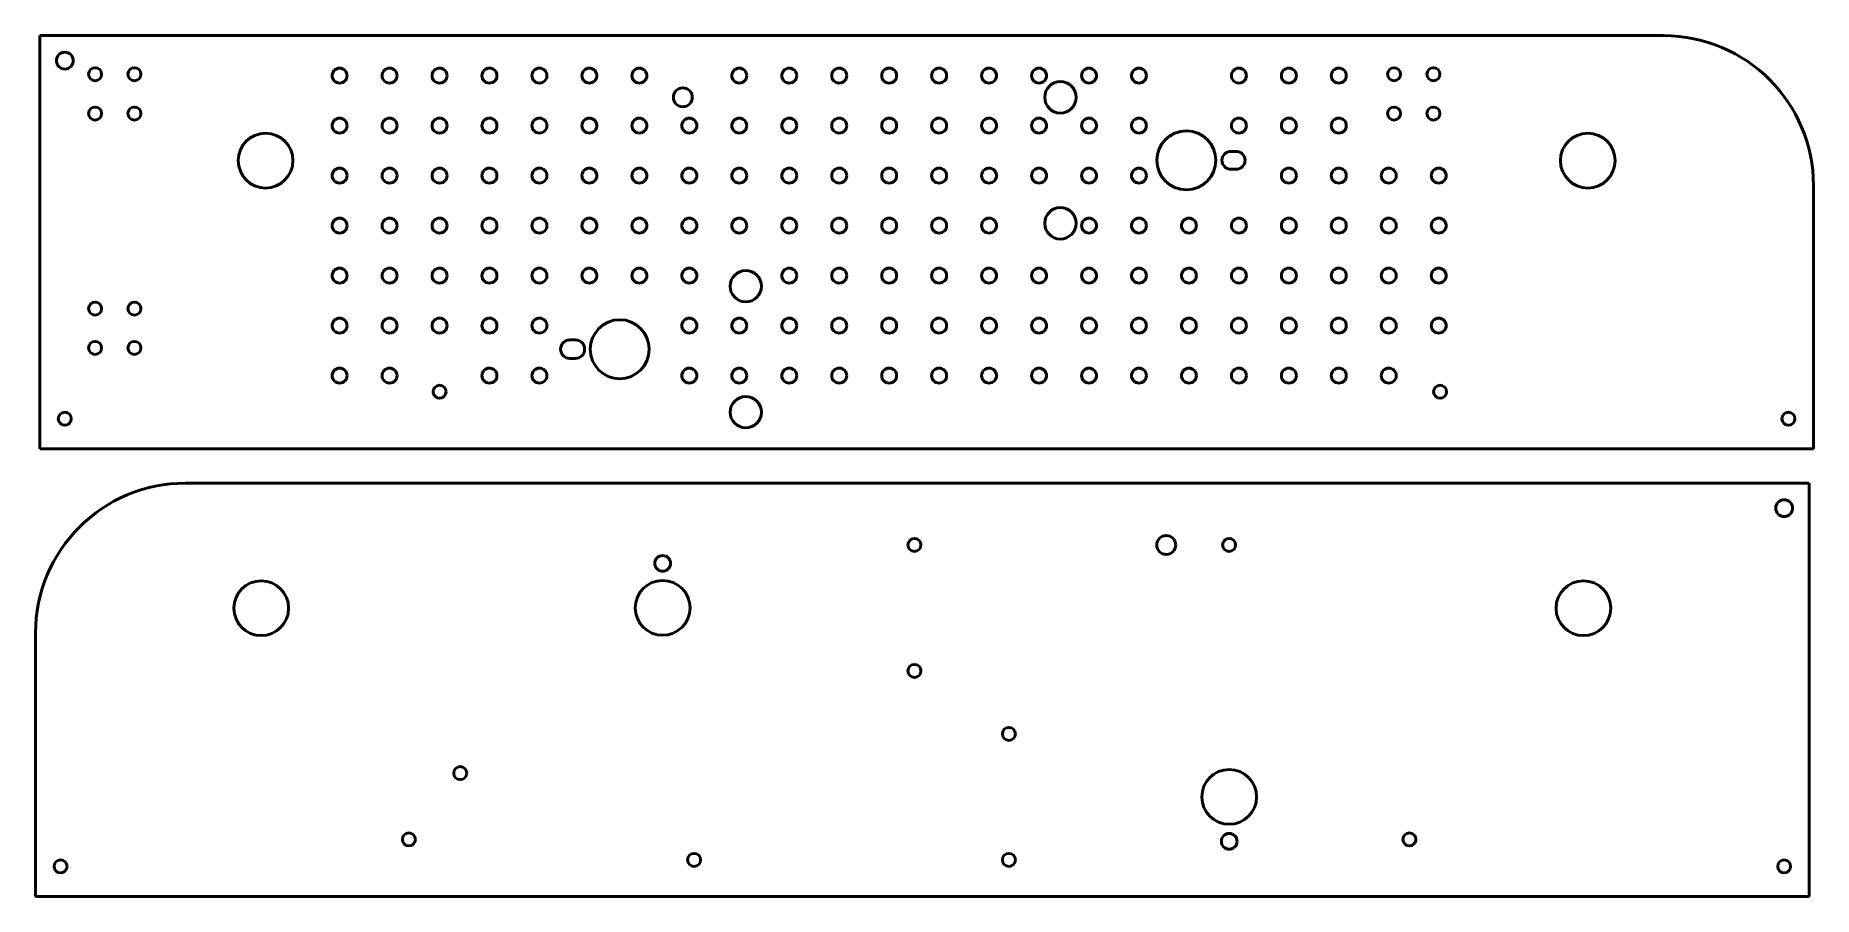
# Model space of a CAD drawing. Header units: inches. Extents: x 0.1 to 17.9, y 3 to 11.6.
import ezdxf

# ---------------------------------------------------------------- set-up
doc = ezdxf.new("R2010")
doc.units = ezdxf.units.IN
doc.header["$MEASUREMENT"] = 0
doc.layers.add('Visible (ANSI)', color=7, linetype='Continuous', lineweight=50)

msp = doc.modelspace()

# ---------------------------------------------------------------- linework, layer by layer
at = {"layer": 'Visible (ANSI)'}
for p, q in [((0.125, 11.6), (16.375, 11.6)), ((0.125, 7.468), (0.125, 11.6)), ((12.044, 10.442), (12.098, 10.442)), ((12.098, 10.264), (12.044, 10.264)), ((17.875, 10.1), (17.875, 7.468)), ((5.43, 8.557), (5.484, 8.557)), ((5.484, 8.37), (5.43, 8.37)), ((17.875, 7.468), (0.125, 7.468)), ((17.832, 7.124), (1.582, 7.124)), ((17.832, 2.991), (17.832, 7.124)), ((0.082, 5.624), (0.082, 2.991)), ((0.082, 2.991), (17.832, 2.991))]:
    msp.add_line(p, q, dxfattribs=at)
for centre, radius in [((0.375, 11.35), 0.0846), ((0.678, 11.214), 0.065), ((1.072, 11.214), 0.065), ((3.125, 11.2), 0.075), ((3.625, 11.2), 0.075), ((4.125, 11.2), 0.075), ((4.625, 11.2), 0.075), ((5.125, 11.2), 0.075), ((5.625, 11.2), 0.075), ((6.125, 11.2), 0.075), ((7.125, 11.2), 0.075), ((7.625, 11.2), 0.075), ((8.125, 11.2), 0.075), ((8.625, 11.2), 0.075), ((9.125, 11.2), 0.075), ((9.625, 11.2), 0.075), ((10.125, 11.2), 0.075), ((10.625, 11.2), 0.075), ((11.125, 11.2), 0.075), ((12.125, 11.2), 0.075), ((12.625, 11.2), 0.075), ((13.125, 11.2), 0.075), ((13.678, 11.214), 0.065), ((14.072, 11.214), 0.065), ((6.56, 10.983), 0.095), ((10.339, 10.983), 0.157), ((0.678, 10.821), 0.065), ((1.072, 10.821), 0.065), ((13.678, 10.821), 0.065), ((14.072, 10.821), 0.065), ((3.125, 10.7), 0.075), ((3.625, 10.7), 0.075), ((4.125, 10.7), 0.075), ((4.625, 10.7), 0.075), ((5.125, 10.7), 0.075), ((5.625, 10.7), 0.075), ((6.125, 10.7), 0.075), ((6.625, 10.7), 0.075), ((7.125, 10.7), 0.075), ((7.625, 10.7), 0.075), ((8.125, 10.7), 0.075), ((8.625, 10.7), 0.075), ((9.125, 10.7), 0.075), ((9.625, 10.7), 0.075), ((10.125, 10.7), 0.075), ((10.625, 10.7), 0.075), ((11.125, 10.7), 0.075), ((12.125, 10.7), 0.075), ((12.625, 10.7), 0.075), ((13.125, 10.7), 0.075), ((2.384, 10.35), 0.274), ((11.6, 10.353), 0.295), ((15.616, 10.35), 0.274), ((3.125, 10.2), 0.075), ((3.625, 10.2), 0.075), ((4.125, 10.2), 0.075), ((4.625, 10.2), 0.075), ((5.125, 10.2), 0.075), ((5.625, 10.2), 0.075), ((6.125, 10.2), 0.075), ((6.625, 10.2), 0.075), ((7.125, 10.2), 0.075), ((7.625, 10.2), 0.075), ((8.125, 10.2), 0.075), ((8.625, 10.2), 0.075), ((9.125, 10.2), 0.075), ((9.625, 10.2), 0.075), ((10.125, 10.2), 0.075), ((10.625, 10.2), 0.075), ((11.125, 10.2), 0.075), ((12.625, 10.2), 0.075), ((13.125, 10.2), 0.075), ((13.625, 10.2), 0.075), ((14.125, 10.2), 0.075), ((10.339, 9.723), 0.157), ((3.125, 9.7), 0.075), ((3.625, 9.7), 0.075), ((4.125, 9.7), 0.075), ((4.625, 9.7), 0.075), ((5.125, 9.7), 0.075), ((5.625, 9.7), 0.075), ((6.125, 9.7), 0.075), ((6.625, 9.7), 0.075), ((7.125, 9.7), 0.075), ((7.625, 9.7), 0.075), ((8.125, 9.7), 0.075), ((8.625, 9.7), 0.075), ((9.125, 9.7), 0.075), ((9.625, 9.7), 0.075), ((10.625, 9.7), 0.075), ((11.125, 9.7), 0.075), ((11.625, 9.7), 0.075), ((12.125, 9.7), 0.075), ((12.625, 9.7), 0.075), ((13.125, 9.7), 0.075), ((13.625, 9.7), 0.075), ((14.125, 9.7), 0.075), ((3.125, 9.2), 0.075), ((3.625, 9.2), 0.075), ((4.125, 9.2), 0.075), ((4.625, 9.2), 0.075), ((5.125, 9.2), 0.075), ((5.625, 9.2), 0.075), ((6.125, 9.2), 0.075), ((6.625, 9.2), 0.075), ((7.625, 9.2), 0.075), ((8.125, 9.2), 0.075), ((8.625, 9.2), 0.075), ((9.125, 9.2), 0.075), ((9.625, 9.2), 0.075), ((10.125, 9.2), 0.075), ((10.625, 9.2), 0.075), ((11.125, 9.2), 0.075), ((11.625, 9.2), 0.075), ((12.125, 9.2), 0.075), ((12.625, 9.2), 0.075), ((13.125, 9.2), 0.075), ((13.625, 9.2), 0.075), ((14.125, 9.2), 0.075), ((7.19, 9.094), 0.157), ((0.678, 8.87), 0.065), ((1.072, 8.87), 0.065), ((3.125, 8.7), 0.075), ((3.625, 8.7), 0.075), ((4.125, 8.7), 0.075), ((4.625, 8.7), 0.075), ((5.125, 8.7), 0.075), ((5.929, 8.464), 0.295), ((6.625, 8.7), 0.075), ((7.125, 8.7), 0.075), ((7.625, 8.7), 0.075), ((8.125, 8.7), 0.075), ((8.625, 8.7), 0.075), ((9.125, 8.7), 0.075), ((9.625, 8.7), 0.075), ((10.125, 8.7), 0.075), ((10.625, 8.7), 0.075), ((11.125, 8.7), 0.075), ((11.625, 8.7), 0.075), ((12.125, 8.7), 0.075), ((12.625, 8.7), 0.075), ((13.125, 8.7), 0.075), ((13.625, 8.7), 0.075), ((14.125, 8.7), 0.075), ((0.678, 8.477), 0.065), ((1.072, 8.477), 0.065), ((3.125, 8.2), 0.075), ((3.625, 8.2), 0.075), ((4.625, 8.2), 0.075), ((5.125, 8.2), 0.075), ((6.625, 8.2), 0.075), ((7.125, 8.2), 0.075), ((7.625, 8.2), 0.075), ((8.125, 8.2), 0.075), ((8.625, 8.2), 0.075), ((9.125, 8.2), 0.075), ((9.625, 8.2), 0.075), ((10.125, 8.2), 0.075), ((10.625, 8.2), 0.075), ((11.125, 8.2), 0.075), ((11.625, 8.2), 0.075), ((12.125, 8.2), 0.075), ((12.625, 8.2), 0.075), ((13.125, 8.2), 0.075), ((13.625, 8.2), 0.075), ((4.126, 8.039), 0.065), ((14.139, 8.039), 0.065), ((0.375, 7.769), 0.065), ((7.19, 7.834), 0.157), ((17.625, 7.769), 0.065), ((17.582, 6.874), 0.0846), ((11.398, 6.506), 0.095), ((8.878, 6.506), 0.065), ((12.027, 6.506), 0.065), ((6.358, 6.322), 0.0787), ((2.341, 5.874), 0.274), ((6.358, 5.877), 0.274), ((15.573, 5.874), 0.274), ((8.878, 5.247), 0.065), ((9.823, 4.617), 0.065), ((4.332, 4.224), 0.065), ((12.028, 3.987), 0.274), ((3.818, 3.562), 0.065), ((12.028, 3.542), 0.0787), ((13.831, 3.562), 0.065), ((6.673, 3.357), 0.065), ((9.823, 3.357), 0.065), ((0.332, 3.292), 0.065), ((17.582, 3.292), 0.065)]:
    msp.add_circle(centre, radius, dxfattribs=at)
for centre, radius, start, end in [((16.375, 10.1), 1.5, 0, 90), ((12.044, 10.353), 0.0891, 90, 270), ((12.098, 10.353), 0.0891, 270, 90), ((5.43, 8.464), 0.0932, 90, 270), ((5.484, 8.464), 0.0932, 270, 90), ((1.582, 5.624), 1.5, 90, 180)]:
    msp.add_arc(centre, radius, start, end, dxfattribs=at)

doc.saveas('drawing.dxf')
